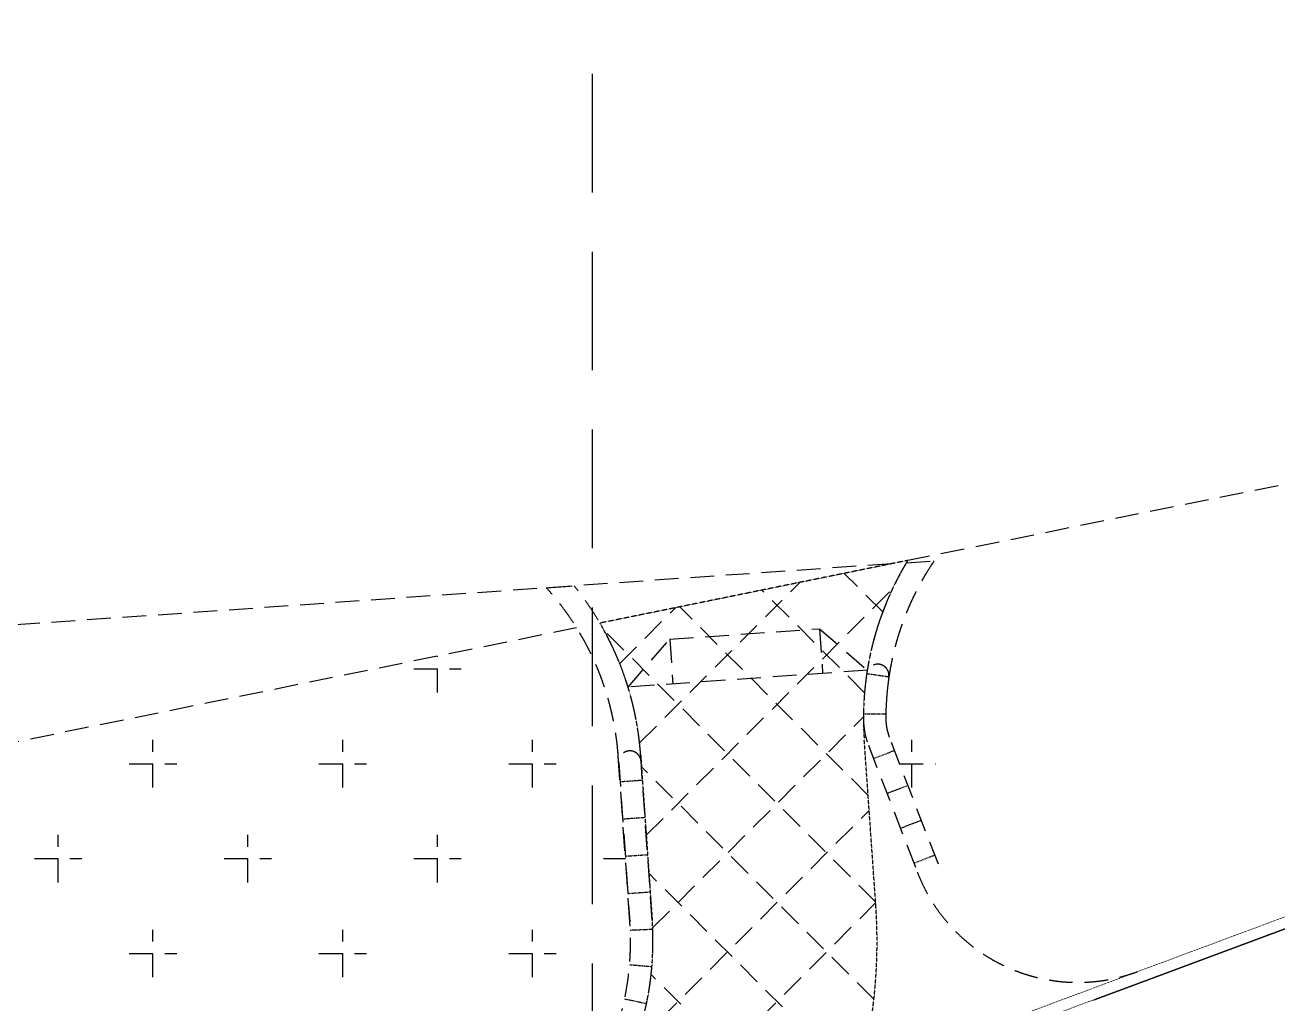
# Model space of a CAD drawing. Header units: millimetres. Extents: x 832728086 to 834530684, y 817551485 to 818349469.
# Drawn here: x 834430391 to 834463935, y 817901511 to 817927709 of the extents above; entities that cross this region are included whole.
import ezdxf

# ---------------------------------------------------------------- set-up
doc = ezdxf.new("R2010")
doc.units = ezdxf.units.MM
doc.header["$LTSCALE"] = 100
doc.linetypes.add('Hidden', pattern=[9.525, 6.35, -3.175])
doc.layers.add('+C-160', color=160, linetype='Hidden')

# ---------------------------------------------------------------- blocks, each defined once
blk = doc.blocks.new('A$C062A3D83')
at = {"layer": '+C-160', "ltscale": 5}
blk.add_line((122242, 83072), (122242, -132688), dxfattribs=at)
at = {"layer": '+C-160'}
for p, q in [((184489, -81030), (130257, -91968)), ((130654, -91940), (131399, -91888)), ((130257, -91968), (61649, -96763)), ((130020, -93255), (128990, -92225)), ((121017, -92613), (121762, -92561)), ((123510, -96761), (127803, -92467)), ((123689, -99233), (130279, -92643)), ((129533, -95419), (126787, -92674)), ((122979, -94640), (124474, -93145)), ((129629, -98167), (124584, -93122)), ((121825, -93684), (77092, -102792)), ((129828, -101018), (122557, -93747)), ((124318, -93987), (128328, -93706)), ((128328, -93706), (128412, -94903)), ((128328, -93706), (129609, -94820)), ((123201, -95268), (124318, -93987)), ((124317, -93987), (124401, -95184)), ((118102, -95415), (118102, -94442)), ((117467, -94780), (118737, -94780)), ((129609, -94820), (123201, -95268)), ((123860, -101714), (129504, -96069)), ((110482, -97955), (110482, -96685)), ((115562, -97955), (115562, -96685)), ((120642, -97955), (120642, -96685)), ((129638, -96827), (130949, -100227)), ((131509, -100011), (130198, -96612)), ((131509, -100011), (130198, -96612)), ((130802, -97955), (130802, -96685)), ((123250, -101555), (122940, -97125)), ((122952, -97298), (122940, -97125)), ((123539, -97083), (123551, -97256)), ((123848, -101513), (123551, -97256)), ((109847, -97320), (111117, -97320)), ((114927, -97320), (116197, -97320)), ((120007, -97320), (121277, -97320)), ((122952, -97298), (123250, -101555)), ((129783, -103624), (123561, -97402)), ((130471, -97320), (131437, -97320)), ((123381, -104845), (129657, -98568)), ((107942, -100495), (107942, -99225)), ((113022, -100495), (113022, -99225)), ((118102, -100495), (118102, -99225)), ((107307, -99860), (108577, -99860)), ((112387, -99860), (113657, -99860)), ((117467, -99860), (118737, -99860)), ((122547, -99860), (123131, -99860)), ((129355, -105848), (123760, -100253)), ((112566, -118311), (129830, -101047)), ((110482, -103035), (110482, -101765)), ((115562, -103035), (115562, -101765)), ((120642, -103035), (120642, -101765)), ((109847, -102400), (111117, -102400)), ((114927, -102400), (116197, -102400)), ((120007, -102400), (121277, -102400)), ((128655, -107799), (123819, -102964))]:
    blk.add_line(p, q, dxfattribs=at)
at = {"layer": '+C-160', "ltscale": 0.01}
for p, q in [((130691, -91879), (122449, -93557)), ((161762, -93620), (83712, -122637)), ((83817, -122918), (161867, -93901)), ((129834, -101094), (129524, -96665)), ((123539, -97083), (123848, -101513))]:
    blk.add_line(p, q, dxfattribs=at)
at = {"layer": '+C-160', "ltscale": 0.04}
for points in [[(130185, -95001), (129592, -94913)], [(130105, -95997), (129505, -95989)], [(130336, -96970), (129776, -97186)], [(122987, -97799), (123586, -97757)], [(130696, -97903), (130136, -98119)], [(123057, -98797), (123655, -98755)], [(131056, -98836), (130496, -99052)], [(123127, -99794), (123725, -99753)], [(131416, -99769), (130856, -99985)], [(123196, -100792), (123795, -100750)], [(123262, -101772), (123861, -101748)], [(123242, -102698), (123840, -102748)], [(123109, -103614), (123696, -103737)]]:
    blk.add_lwpolyline(points, dxfattribs=at)
at = {"layer": '+C-160', "ltscale": 0.01}
for centre, radius, start, end in [((137604, -96100), 8100, 148.5952, 183.9987), ((115458, -97648), 8100, 3.9987, 30.3343), ((115768, -102078), 14100, 290.394, 3.9987), ((115768, -102078), 8100, 290.394, 3.9987)]:
    blk.add_arc(centre, radius, start, end, dxfattribs=at)
at = {"layer": '+C-160'}
for centre, radius, start, end in [((137604, -96100), 7500, 145.8317, 171.5725), ((137604, -96100), 8100, 149.0962, 171.5725), ((115458, -97648), 8100, 3.9987, 38.9011), ((115458, -97648), 7500, 3.9987, 42.1657), ((137604, -96100), 8100, 171.5725, 180.0752), ((129888, -94957), 300, 351.5725, 171.5725), ((129888, -94957), 300, 351.5725, 171.5725), ((137604, -96100), 7500, 171.5725, 180.0752), ((131504, -96108), 2000, 180.0752, 201.0855), ((131504, -96108), 1400, 180.0752, 201.0855), ((123251, -97277), 300, 3.9987, 183.9987), ((123251, -97277), 300, 3.9987, 183.9987), ((135241, -98572), 4600, 201.0855, 290.394), ((115768, -102078), 7500, 290.394, 3.9987), ((115768, -102078), 8100, 290.394, 3.9987)]:
    blk.add_arc(centre, radius, start, end, dxfattribs=at)
for centre, major_axis, start_param, end_param in [((137604, -96100), (-4030, 6326), 0.407254, 1.004916), ((115458, -97648), (-1300, 7387), 4.607995, 5.095044), ((131504, -96108), (1268, 593), 2.705282, 3.071981), ((115768, -102078), (-7475, 613), 2.008552, 3.293196)]:
    blk.add_ellipse(centre, major_axis=major_axis, ratio=1, start_param=start_param, end_param=end_param, dxfattribs=at)

msp = doc.modelspace()

# ---------------------------------------------------------------- block references
at = {"layer": '+C-160', "ltscale": 5}
msp.add_blockref('A$C062A3D83', (834323333.3128, 818005260.0327), dxfattribs=at)

doc.saveas('drawing.dxf')
